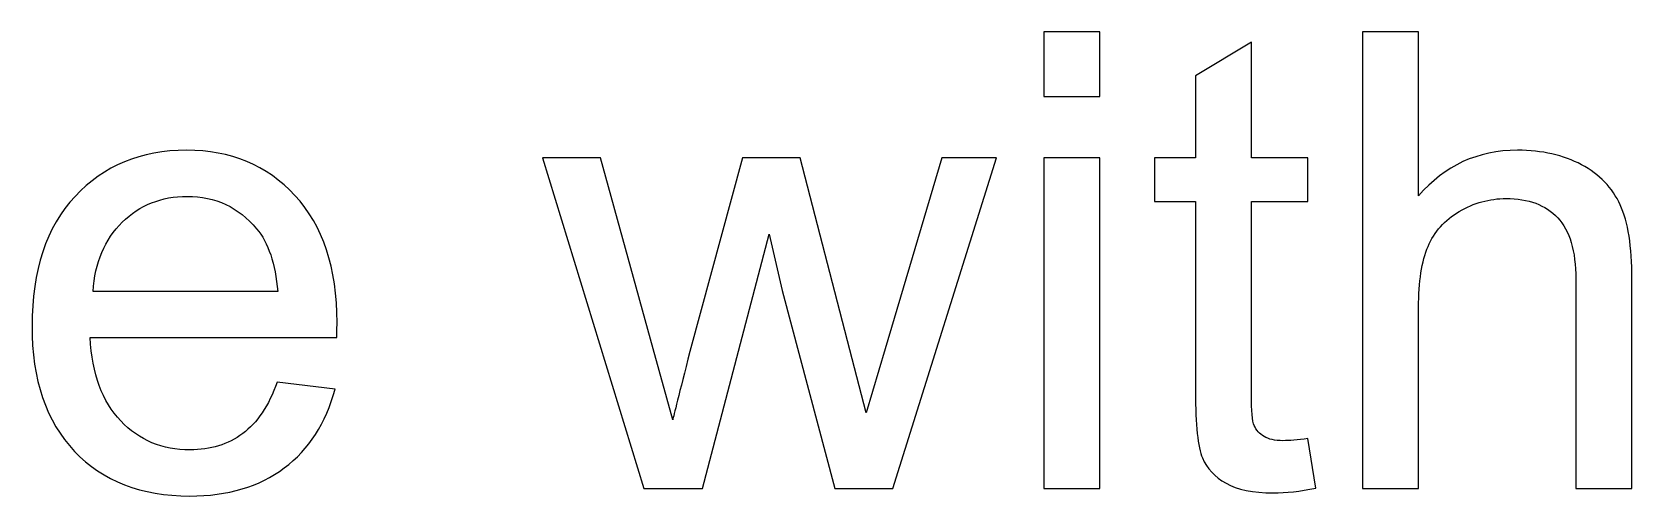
# Model space of a CAD drawing. Header units: centimetres. Extents: x -233 to -82, y 123 to 153.
# Drawn here: x -168.877 to -167.992, y 143.586 to 143.843 of the extents above; entities that cross this region are included whole.
import ezdxf

# ---------------------------------------------------------------- set-up
doc = ezdxf.new("R2010")
doc.units = ezdxf.units.CM
doc.header["$MEASUREMENT"] = 0
doc.layers.add('layer 1', color=7, linetype='Continuous')

msp = doc.modelspace()

# ---------------------------------------------------------------- linework, layer by layer
at = {"layer": 'layer 1'}
for points, knots in [([(-168.3177, 143.80717), (-168.3177, 143.80717), (-168.3177, 143.84277), (-168.3177, 143.84277), (-168.3177, 143.84277), (-168.3177, 143.84277), (-168.2867, 143.84277), (-168.2867, 143.84277), (-168.2867, 143.84277), (-168.2867, 143.84277), (-168.2867, 143.80717), (-168.2867, 143.80717), (-168.2867, 143.80717), (-168.2867, 143.80717), (-168.3177, 143.80717), (-168.3177, 143.80717)], [0, 0, 0, 0, 0.2, 0.2, 0.2, 0.2, 0.4, 0.4, 0.4, 0.4, 0.6, 0.6, 0.6, 0.6, 1, 1, 1, 1]), ([(-168.1414, 143.59027), (-168.1414, 143.59027), (-168.1414, 143.84277), (-168.1414, 143.84277), (-168.1414, 143.84277), (-168.1414, 143.84277), (-168.1104, 143.84277), (-168.1104, 143.84277), (-168.1104, 143.84277), (-168.1104, 143.84277), (-168.1104, 143.75217), (-168.1104, 143.75217), (-168.1104, 143.75217), (-168.0959, 143.76897), (-168.0777, 143.77737), (-168.0557, 143.77737), (-168.0557, 143.77737), (-168.0421, 143.77737), (-168.0303, 143.77467), (-168.0203, 143.76937), (-168.0203, 143.76937), (-168.0104, 143.76397), (-168.0032, 143.75657), (-167.9989, 143.74717), (-167.9989, 143.74717), (-167.9946, 143.73777), (-167.9924, 143.72407), (-167.9924, 143.70617), (-167.9924, 143.70617), (-167.9924, 143.70617), (-167.9924, 143.59027), (-167.9924, 143.59027), (-167.9924, 143.59027), (-167.9924, 143.59027), (-168.0235, 143.59027), (-168.0235, 143.59027), (-168.0235, 143.59027), (-168.0235, 143.59027), (-168.0235, 143.70617), (-168.0235, 143.70617), (-168.0235, 143.70617), (-168.0235, 143.72167), (-168.0268, 143.73297), (-168.0335, 143.74007), (-168.0335, 143.74007), (-168.0402, 143.74717), (-168.0497, 143.75067), (-168.062, 143.75067), (-168.062, 143.75067), (-168.0712, 143.75067), (-168.0798, 143.74827), (-168.0879, 143.74357), (-168.0879, 143.74357), (-168.096, 143.73877), (-168.1018, 143.73227), (-168.1052, 143.72417), (-168.1052, 143.72417), (-168.1087, 143.71597), (-168.1104, 143.70467), (-168.1104, 143.69037), (-168.1104, 143.69037), (-168.1104, 143.69037), (-168.1104, 143.59027), (-168.1104, 143.59027), (-168.1104, 143.59027), (-168.1104, 143.59027), (-168.1414, 143.59027), (-168.1414, 143.59027)], [0, 0, 0, 0, 0.055556, 0.055556, 0.055556, 0.055556, 0.111111, 0.111111, 0.111111, 0.111111, 0.166667, 0.166667, 0.166667, 0.166667, 0.222222, 0.222222, 0.222222, 0.222222, 0.277778, 0.277778, 0.277778, 0.277778, 0.333333, 0.333333, 0.333333, 0.333333, 0.388889, 0.388889, 0.388889, 0.388889, 0.444444, 0.444444, 0.444444, 0.444444, 0.5, 0.5, 0.5, 0.5, 0.555556, 0.555556, 0.555556, 0.555556, 0.611111, 0.611111, 0.611111, 0.611111, 0.666667, 0.666667, 0.666667, 0.666667, 0.722222, 0.722222, 0.722222, 0.722222, 0.777778, 0.777778, 0.777778, 0.777778, 0.833333, 0.833333, 0.833333, 0.833333, 0.888889, 0.888889, 0.888889, 0.888889, 1, 1, 1, 1]), ([(-168.1717, 143.61797), (-168.1717, 143.61797), (-168.1673, 143.59057), (-168.1673, 143.59057), (-168.1673, 143.59057), (-168.176, 143.58877), (-168.1838, 143.58787), (-168.1907, 143.58787), (-168.1907, 143.58787), (-168.202, 143.58787), (-168.2107, 143.58967), (-168.2169, 143.59327), (-168.2169, 143.59327), (-168.2231, 143.59677), (-168.2275, 143.60147), (-168.23, 143.60727), (-168.23, 143.60727), (-168.2325, 143.61307), (-168.2338, 143.62527), (-168.2338, 143.64387), (-168.2338, 143.64387), (-168.2338, 143.64387), (-168.2338, 143.74907), (-168.2338, 143.74907), (-168.2338, 143.74907), (-168.2338, 143.74907), (-168.2565, 143.74907), (-168.2565, 143.74907), (-168.2565, 143.74907), (-168.2565, 143.74907), (-168.2565, 143.77317), (-168.2565, 143.77317), (-168.2565, 143.77317), (-168.2565, 143.77317), (-168.2338, 143.77317), (-168.2338, 143.77317), (-168.2338, 143.77317), (-168.2338, 143.77317), (-168.2338, 143.81847), (-168.2338, 143.81847), (-168.2338, 143.81847), (-168.2338, 143.81847), (-168.2029, 143.83707), (-168.2029, 143.83707), (-168.2029, 143.83707), (-168.2029, 143.83707), (-168.2029, 143.77317), (-168.2029, 143.77317), (-168.2029, 143.77317), (-168.2029, 143.77317), (-168.1717, 143.77317), (-168.1717, 143.77317), (-168.1717, 143.77317), (-168.1717, 143.77317), (-168.1717, 143.74907), (-168.1717, 143.74907), (-168.1717, 143.74907), (-168.1717, 143.74907), (-168.2029, 143.74907), (-168.2029, 143.74907), (-168.2029, 143.74907), (-168.2029, 143.74907), (-168.2029, 143.64207), (-168.2029, 143.64207), (-168.2029, 143.64207), (-168.2029, 143.63327), (-168.2024, 143.62757), (-168.2013, 143.62507), (-168.2013, 143.62507), (-168.2002, 143.62257), (-168.1984, 143.62057), (-168.1959, 143.61907), (-168.1959, 143.61907), (-168.1934, 143.61757), (-168.1899, 143.61677), (-168.1854, 143.61677), (-168.1854, 143.61677), (-168.1819, 143.61677), (-168.1774, 143.61717), (-168.1717, 143.61797)], [0, 0, 0, 0, 0.047619, 0.047619, 0.047619, 0.047619, 0.095238, 0.095238, 0.095238, 0.095238, 0.142857, 0.142857, 0.142857, 0.142857, 0.190476, 0.190476, 0.190476, 0.190476, 0.238095, 0.238095, 0.238095, 0.238095, 0.285714, 0.285714, 0.285714, 0.285714, 0.333333, 0.333333, 0.333333, 0.333333, 0.380952, 0.380952, 0.380952, 0.380952, 0.428571, 0.428571, 0.428571, 0.428571, 0.47619, 0.47619, 0.47619, 0.47619, 0.52381, 0.52381, 0.52381, 0.52381, 0.571429, 0.571429, 0.571429, 0.571429, 0.619048, 0.619048, 0.619048, 0.619048, 0.666667, 0.666667, 0.666667, 0.666667, 0.714286, 0.714286, 0.714286, 0.714286, 0.761905, 0.761905, 0.761905, 0.761905, 0.809524, 0.809524, 0.809524, 0.809524, 0.857143, 0.857143, 0.857143, 0.857143, 0.904762, 0.904762, 0.904762, 0.904762, 1, 1, 1, 1]), ([(-168.7416, 143.64917), (-168.7416, 143.64917), (-168.7096, 143.64517), (-168.7096, 143.64517), (-168.7096, 143.64517), (-168.7147, 143.62647), (-168.724, 143.61197), (-168.7377, 143.60167), (-168.7377, 143.60167), (-168.7514, 143.59137), (-168.7688, 143.58617), (-168.79, 143.58617), (-168.79, 143.58617), (-168.8168, 143.58617), (-168.838, 143.59437), (-168.8537, 143.61087), (-168.8537, 143.61087), (-168.8694, 143.62737), (-168.8772, 143.65047), (-168.8772, 143.68017), (-168.8772, 143.68017), (-168.8772, 143.71097), (-168.8693, 143.73487), (-168.8534, 143.75187), (-168.8534, 143.75187), (-168.8375, 143.76887), (-168.817, 143.77737), (-168.7917, 143.77737), (-168.7917, 143.77737), (-168.7673, 143.77737), (-168.7473, 143.76907), (-168.7318, 143.75237), (-168.7318, 143.75237), (-168.7163, 143.73567), (-168.7085, 143.71227), (-168.7085, 143.68207), (-168.7085, 143.68207), (-168.7085, 143.68027), (-168.7086, 143.67747), (-168.7087, 143.67377), (-168.7087, 143.67377), (-168.7087, 143.67377), (-168.8451, 143.67377), (-168.8451, 143.67377), (-168.8451, 143.67377), (-168.844, 143.65367), (-168.8383, 143.63837), (-168.8281, 143.62767), (-168.8281, 143.62767), (-168.8179, 143.61697), (-168.8051, 143.61167), (-168.7898, 143.61167), (-168.7898, 143.61167), (-168.7785, 143.61167), (-168.7688, 143.61467), (-168.7607, 143.62067), (-168.7607, 143.62067), (-168.7527, 143.62657), (-168.7463, 143.63607), (-168.7416, 143.64917)], [0, 0, 0, 0, 0.0625, 0.0625, 0.0625, 0.0625, 0.125, 0.125, 0.125, 0.125, 0.1875, 0.1875, 0.1875, 0.1875, 0.25, 0.25, 0.25, 0.25, 0.3125, 0.3125, 0.3125, 0.3125, 0.375, 0.375, 0.375, 0.375, 0.4375, 0.4375, 0.4375, 0.4375, 0.5, 0.5, 0.5, 0.5, 0.5625, 0.5625, 0.5625, 0.5625, 0.625, 0.625, 0.625, 0.625, 0.6875, 0.6875, 0.6875, 0.6875, 0.75, 0.75, 0.75, 0.75, 0.8125, 0.8125, 0.8125, 0.8125, 0.875, 0.875, 0.875, 0.875, 1, 1, 1, 1]), ([(-168.5389, 143.59027), (-168.5389, 143.59027), (-168.5949, 143.77317), (-168.5949, 143.77317), (-168.5949, 143.77317), (-168.5949, 143.77317), (-168.5628, 143.77317), (-168.5628, 143.77317), (-168.5628, 143.77317), (-168.5628, 143.77317), (-168.5337, 143.66757), (-168.5337, 143.66757), (-168.5337, 143.66757), (-168.5337, 143.66757), (-168.5229, 143.62837), (-168.5229, 143.62837), (-168.5229, 143.62837), (-168.5224, 143.63027), (-168.5193, 143.64287), (-168.5134, 143.66607), (-168.5134, 143.66607), (-168.5134, 143.66607), (-168.4843, 143.77317), (-168.4843, 143.77317), (-168.4843, 143.77317), (-168.4843, 143.77317), (-168.4524, 143.77317), (-168.4524, 143.77317), (-168.4524, 143.77317), (-168.4524, 143.77317), (-168.425, 143.66707), (-168.425, 143.66707), (-168.425, 143.66707), (-168.425, 143.66707), (-168.4159, 143.63217), (-168.4159, 143.63217), (-168.4159, 143.63217), (-168.4159, 143.63217), (-168.4054, 143.66747), (-168.4054, 143.66747), (-168.4054, 143.66747), (-168.4054, 143.66747), (-168.374, 143.77317), (-168.374, 143.77317), (-168.374, 143.77317), (-168.374, 143.77317), (-168.3439, 143.77317), (-168.3439, 143.77317), (-168.3439, 143.77317), (-168.3439, 143.77317), (-168.4011, 143.59027), (-168.4011, 143.59027), (-168.4011, 143.59027), (-168.4011, 143.59027), (-168.4333, 143.59027), (-168.4333, 143.59027), (-168.4333, 143.59027), (-168.4333, 143.59027), (-168.4624, 143.69987), (-168.4624, 143.69987), (-168.4624, 143.69987), (-168.4624, 143.69987), (-168.4695, 143.73097), (-168.4695, 143.73097), (-168.4695, 143.73097), (-168.4695, 143.73097), (-168.5065, 143.59027), (-168.5065, 143.59027), (-168.5065, 143.59027), (-168.5065, 143.59027), (-168.5389, 143.59027), (-168.5389, 143.59027)], [0, 0, 0, 0, 0.052632, 0.052632, 0.052632, 0.052632, 0.105263, 0.105263, 0.105263, 0.105263, 0.157895, 0.157895, 0.157895, 0.157895, 0.210526, 0.210526, 0.210526, 0.210526, 0.263158, 0.263158, 0.263158, 0.263158, 0.315789, 0.315789, 0.315789, 0.315789, 0.368421, 0.368421, 0.368421, 0.368421, 0.421053, 0.421053, 0.421053, 0.421053, 0.473684, 0.473684, 0.473684, 0.473684, 0.526316, 0.526316, 0.526316, 0.526316, 0.578947, 0.578947, 0.578947, 0.578947, 0.631579, 0.631579, 0.631579, 0.631579, 0.684211, 0.684211, 0.684211, 0.684211, 0.736842, 0.736842, 0.736842, 0.736842, 0.789474, 0.789474, 0.789474, 0.789474, 0.842105, 0.842105, 0.842105, 0.842105, 0.894737, 0.894737, 0.894737, 0.894737, 1, 1, 1, 1]), ([(-168.3177, 143.59027), (-168.3177, 143.59027), (-168.3177, 143.77317), (-168.3177, 143.77317), (-168.3177, 143.77317), (-168.3177, 143.77317), (-168.2867, 143.77317), (-168.2867, 143.77317), (-168.2867, 143.77317), (-168.2867, 143.77317), (-168.2867, 143.59027), (-168.2867, 143.59027), (-168.2867, 143.59027), (-168.2867, 143.59027), (-168.3177, 143.59027), (-168.3177, 143.59027)], [0, 0, 0, 0, 0.2, 0.2, 0.2, 0.2, 0.4, 0.4, 0.4, 0.4, 0.6, 0.6, 0.6, 0.6, 1, 1, 1, 1]), ([(-168.8434, 143.69927), (-168.8434, 143.69927), (-168.7413, 143.69927), (-168.7413, 143.69927), (-168.7413, 143.69927), (-168.7426, 143.71467), (-168.7465, 143.72627), (-168.753, 143.73397), (-168.753, 143.73397), (-168.7629, 143.74587), (-168.7757, 143.75187), (-168.7914, 143.75187), (-168.7914, 143.75187), (-168.8057, 143.75187), (-168.8176, 143.74707), (-168.8273, 143.73757), (-168.8273, 143.73757), (-168.837, 143.72807), (-168.8424, 143.71527), (-168.8434, 143.69927)], [0, 0, 0, 0, 0.166667, 0.166667, 0.166667, 0.166667, 0.333333, 0.333333, 0.333333, 0.333333, 0.5, 0.5, 0.5, 0.5, 0.666667, 0.666667, 0.666667, 0.666667, 1, 1, 1, 1])]:
    msp.add_open_spline(points, degree=3, knots=knots, dxfattribs=at)

doc.saveas('drawing.dxf')
